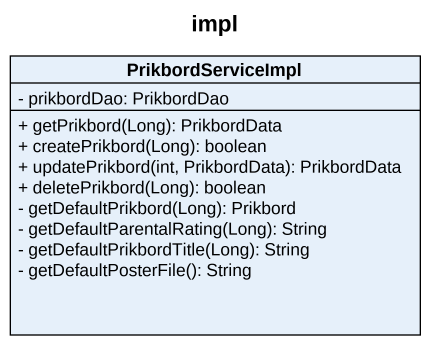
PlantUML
@startuml
title impl
hide circle
hide empty members
skinparam classAttributeIconSize 0
class PrikbordServiceImpl {
  - prikbordDao: PrikbordDao
  + getPrikbord(Long): PrikbordData
  + createPrikbord(Long): boolean
  + updatePrikbord(int, PrikbordData): PrikbordData
  + deletePrikbord(Long): boolean
  - getDefaultPrikbord(Long): Prikbord
  - getDefaultParentalRating(Long): String
  - getDefaultPrikbordTitle(Long): String
  - getDefaultPosterFile(): String
}
@enduml
